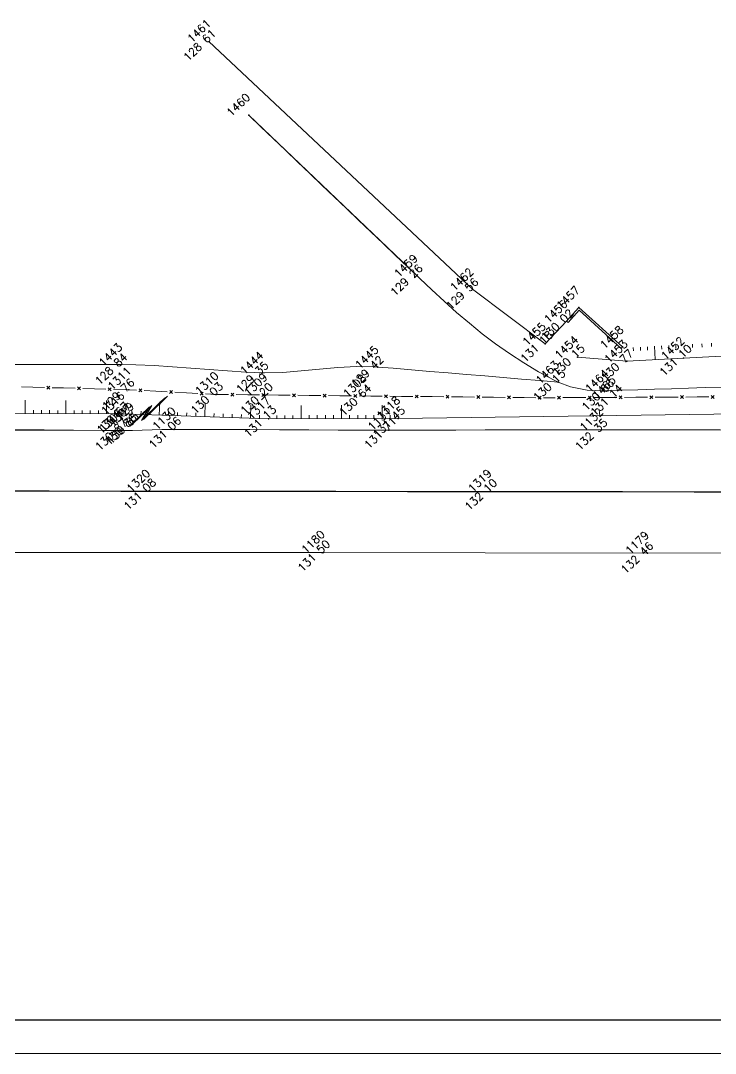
# Model space of a CAD drawing. Header units: millimetres. Extents: x -16 to 1007, y 828 to 1356.
# Drawn here: x 127.6 to 179.7, y 828 to 905.4 of the extents above; entities that cross this region are included whole.
import ezdxf
from ezdxf.enums import TextEntityAlignment as Align

# ---------------------------------------------------------------- set-up
doc = ezdxf.new("R2010")
doc.units = ezdxf.units.MM
doc.header["$LTSCALE"] = 4
doc.linetypes.add('CONTINUOUS1', pattern=[0, 0, 0])
doc.linetypes.add('DGN4', pattern=[16.364154, 8.182077, -4.091038, 0, -4.091038])
for name, color, linetype, lineweight in [('10', 7, 'CONTINUOUS1', 0), ('11', 7, 'CONTINUOUS1', 0), ('13', 7, 'CONTINUOUS1', 0), ('2', 7, 'CONTINUOUS1', 0), ('4', 7, 'CONTINUOUS1', 0), ('57', 7, 'CONTINUOUS1', 0), ('Level 17', 7, 'Continuous', 0), ('Level 22', 7, 'Continuous', 0)]:
    doc.layers.add(name, color=color, linetype=linetype, lineweight=lineweight)
for name, color, linetype, lineweight, true_color in [('51', 1, 'CONTINUOUS1', 0, 0xff0000), ('55', 5, 'CONTINUOUS1', 0, 0x0000ff), ('6', 2, 'CONTINUOUS1', 0, 0xffff00)]:
    doc.layers.add(name, color=color, linetype=linetype, lineweight=lineweight, true_color=true_color)
doc.styles.get("Standard").update_dxf_attribs({"font": 'txt_____.ttf'})

msp = doc.modelspace()

# ---------------------------------------------------------------- linework, layer by layer
at = {"layer": '10', "linetype": 'Continuous', "lineweight": 0}
for p, q in [((161.476, 885.298), (166.912, 881.204)), ((129.543, 877.816), (129.768, 878.03)), ((129.762, 877.81), (129.548, 878.036)), ((131.846, 877.755), (132.071, 877.969)), ((132.066, 877.75), (131.852, 877.975)), ((134.149, 877.694), (134.375, 877.908)), ((134.369, 877.689), (134.155, 877.914)), ((136.448, 877.612), (136.68, 877.82)), ((136.668, 877.601), (136.46, 877.832)), ((138.749, 877.488), (138.98, 877.696)), ((138.969, 877.476), (138.761, 877.708)), ((141.05, 877.364), (141.281, 877.572)), ((141.269, 877.352), (141.061, 877.584)), ((143.356, 877.287), (143.579, 877.505)), ((143.576, 877.285), (143.359, 877.507)), ((145.66, 877.262), (145.883, 877.48)), ((145.88, 877.26), (145.663, 877.482)), ((147.964, 877.239), (148.186, 877.456)), ((148.184, 877.237), (147.967, 877.459)), ((150.268, 877.216), (150.49, 877.433)), ((150.488, 877.213), (150.27, 877.436)), ((152.572, 877.193), (152.794, 877.41)), ((152.792, 877.19), (152.574, 877.413)), ((154.876, 877.17), (155.098, 877.387)), ((155.096, 877.167), (154.878, 877.39)), ((157.18, 877.147), (157.402, 877.364)), ((157.4, 877.144), (157.182, 877.367)), ((159.484, 877.124), (159.706, 877.341)), ((159.704, 877.121), (159.486, 877.344)), ((161.788, 877.101), (162.01, 877.318)), ((162.008, 877.098), (161.79, 877.32)), ((164.092, 877.078), (164.314, 877.295)), ((164.311, 877.075), (164.094, 877.297)), ((166.395, 877.054), (166.618, 877.272)), ((166.615, 877.052), (166.398, 877.274)), ((167.852, 877.276), (168.073, 877.057)), ((168.072, 877.277), (167.853, 877.056)), ((170.156, 877.288), (170.377, 877.069)), ((170.376, 877.289), (170.157, 877.068)), ((172.46, 877.3), (172.681, 877.081)), ((172.68, 877.301), (172.461, 877.08)), ((174.764, 877.312), (174.985, 877.093)), ((174.983, 877.313), (174.765, 877.092)), ((177.068, 877.324), (177.289, 877.105)), ((177.287, 877.325), (177.069, 877.104)), ((179.371, 877.336), (179.593, 877.117)), ((179.591, 877.337), (179.373, 877.116))]:
    msp.add_line(p, q, dxfattribs=at)
for points in [[(141.706, 903.871), (161.476, 885.298)], [(157.293, 886.322), (144.686, 898.361)], [(144.686, 898.361), (145.602, 897.486), (146.518, 896.611), (147.434, 895.737), (148.35, 894.862), (149.266, 893.988), (150.182, 893.113), (151.098, 892.238), (152.014, 891.364), (152.929, 890.489), (153.845, 889.615), (154.761, 888.74), (155.677, 887.865), (156.593, 886.991), (157.293, 886.322), (157.509, 886.116), (158.426, 885.251), (159.348, 884.4), (160.281, 883.567), (161.232, 882.755), (162.204, 881.967), (163.205, 881.205), (164.239, 880.473), (165.313, 879.774), (166.431, 879.11), (167.601, 878.484), (167.901, 878.334), (168.819, 877.977), (170.066, 877.735), (171.329, 877.684), (171.617, 877.69), (172.595, 877.721), (173.861, 877.76), (175.126, 877.799), (176.392, 877.839), (177.658, 877.878), (178.924, 877.918), (180.19, 877.957)], [(166.912, 881.204), (168.531, 882.894)], [(173.048, 879.903), (169.343, 880.215)], [(127.64, 877.977), (128.504, 877.954)], [(128.504, 877.954), (129.367, 877.931)], [(129.943, 877.916), (130.807, 877.893)], [(130.807, 877.893), (131.671, 877.87)], [(132.246, 877.855), (133.11, 877.832)], [(133.11, 877.832), (133.974, 877.809)], [(134.55, 877.794), (135.413, 877.771)], [(135.413, 877.771), (135.684, 877.764), (136.276, 877.732)], [(136.852, 877.701), (137.714, 877.654)], [(137.714, 877.654), (138.577, 877.608)], [(139.152, 877.577), (140.015, 877.53)], [(140.015, 877.53), (140.878, 877.484)], [(141.453, 877.453), (142.255, 877.409), (142.316, 877.409)], [(142.316, 877.409), (143.18, 877.399)], [(143.756, 877.393), (144.62, 877.383)], [(144.62, 877.383), (145.484, 877.374)], [(146.059, 877.368), (146.923, 877.359)], [(146.923, 877.359), (147.787, 877.35)], [(148.363, 877.345), (149.227, 877.336)], [(149.227, 877.336), (150.091, 877.327)], [(150.667, 877.322), (151.531, 877.313)], [(151.531, 877.313), (152.395, 877.304)], [(152.971, 877.299), (153.835, 877.29)], [(153.835, 877.29), (154.699, 877.281)], [(155.275, 877.276), (156.139, 877.267)], [(156.139, 877.267), (157.003, 877.258)], [(157.579, 877.253), (158.443, 877.244)], [(158.443, 877.244), (159.307, 877.235)], [(159.883, 877.23), (160.747, 877.221)], [(160.747, 877.221), (161.611, 877.212)], [(162.187, 877.207), (163.051, 877.198)], [(163.051, 877.198), (163.915, 877.189)], [(164.491, 877.184), (165.355, 877.175)], [(165.355, 877.175), (166.218, 877.166)], [(166.81, 877.161), (166.792, 877.16)], [(167.674, 877.165), (166.81, 877.161)], [(169.114, 877.173), (168.25, 877.168)], [(169.978, 877.177), (169.114, 877.173)], [(171.418, 877.185), (170.554, 877.18)], [(172.282, 877.189), (171.418, 877.185)], [(173.722, 877.197), (172.858, 877.192)], [(174.586, 877.201), (173.722, 877.197)], [(176.026, 877.209), (175.162, 877.204)], [(176.89, 877.213), (176.026, 877.209)], [(178.33, 877.221), (177.466, 877.216)], [(179.194, 877.225), (178.33, 877.221)], [(139.074, 874.79), (155.195, 874.733), (171.154, 874.754), (187.231, 874.737), (207.033, 874.655), (222.993, 874.638)]]:
    msp.add_lwpolyline(points, dxfattribs=at)
at = {"layer": '10', "linetype": 'Continuous', "lineweight": 13}
for points in [[(127.15, 874.755), (129.354, 874.743), (131.558, 874.721), (133.762, 874.703), (135.127, 874.698), (135.966, 874.709), (138.17, 874.778), (139.074, 874.79), (140.374, 874.789), (142.578, 874.783), (144.782, 874.773), (146.986, 874.761), (149.19, 874.749), (151.394, 874.739), (153.599, 874.733), (155.195, 874.733), (155.803, 874.733), (158.007, 874.736), (160.211, 874.74), (162.415, 874.744), (164.619, 874.748), (166.823, 874.751), (169.028, 874.753), (171.154, 874.754), (171.232, 874.754), (173.436, 874.754), (175.64, 874.753), (177.844, 874.751), (180.048, 874.749)], [(199.282, 865.558), (174.587, 865.506), (150.243, 865.543), (125.898, 865.546), (109.457, 865.494), (92.364, 865.526), (74.965, 865.583), (64.326, 865.704), (61.563, 865.211), (57.816, 862.762), (55.889, 862.118)]]:
    msp.add_lwpolyline(points, dxfattribs=at)
at = {"layer": '10', "linetype": 'DGN4', "lineweight": 30}
msp.add_lwpolyline([(124.353, 870.174), (129.726, 870.17), (135.1, 870.165), (137.19, 870.163), (140.474, 870.159), (145.847, 870.153), (151.221, 870.146), (156.595, 870.14), (161.969, 870.133), (162.765, 870.132), (167.342, 870.127), (172.716, 870.121), (178.09, 870.115), (183.463, 870.11)], dxfattribs=at)
at = {"layer": '11', "linetype": 'Continuous', "lineweight": 0}
for points in [[(135.817, 875.093), (137.256, 876.482), (136.638, 875.453), (138.077, 876.843), (138.436, 877.19)], [(135.976, 875.179), (137.415, 876.568), (136.797, 875.539), (138.235, 876.929), (138.595, 877.276)]]:
    msp.add_lwpolyline(points, dxfattribs=at)
for points in [[(135.949, 875.153, 1), (136.003, 875.205, 1), (135.949, 875.153, 1)], [(135.79, 875.067, 1), (135.844, 875.119, 1), (135.79, 875.067, 1)]]:
    msp.add_lwpolyline(points, format="xyb", dxfattribs=at)
at = {"layer": '13', "linetype": 'Continuous', "lineweight": 0}
for points in [[(141.688, 903.853, 1), (141.724, 903.888, 1), (141.688, 903.853, 1)], [(157.275, 886.305, 1), (157.311, 886.339, 1), (157.275, 886.305, 1)], [(161.458, 885.281, 1), (161.494, 885.315, 1), (161.458, 885.281, 1)], [(168.513, 882.877, 1), (168.549, 882.912, 1), (168.513, 882.877, 1)], [(166.894, 881.187, 1), (166.93, 881.221, 1), (166.894, 881.187, 1)], [(169.325, 880.198, 1), (169.361, 880.232, 1), (169.325, 880.198, 1)], [(173.03, 879.885, 1), (173.066, 879.92, 1), (173.03, 879.885, 1)], [(177.283, 880.12, 1), (177.319, 880.155, 1), (177.283, 880.12, 1)], [(135.129, 879.638, 1), (135.165, 879.672, 1), (135.129, 879.638, 1)], [(154.344, 879.448, 1), (154.38, 879.482, 1), (154.344, 879.448, 1)], [(145.714, 879.023, 1), (145.75, 879.058, 1), (145.714, 879.023, 1)], [(167.883, 878.317, 1), (167.919, 878.352, 1), (167.883, 878.317, 1)], [(135.666, 877.746, 1), (135.702, 877.781, 1), (135.666, 877.746, 1)], [(171.599, 877.673, 1), (171.635, 877.708, 1), (171.599, 877.673, 1)], [(142.237, 877.392, 1), (142.273, 877.427, 1), (142.237, 877.392, 1)], [(145.972, 877.351, 1), (146.008, 877.386, 1), (145.972, 877.351, 1)], [(153.4, 877.277, 1), (153.436, 877.312, 1), (153.4, 877.277, 1)], [(172.133, 877.171, 1), (172.169, 877.206, 1), (172.133, 877.171, 1)], [(135.222, 875.93, 1), (135.258, 875.965, 1), (135.222, 875.93, 1)], [(135.958, 875.161, 1), (135.994, 875.196, 1), (135.958, 875.161, 1)], [(146.161, 875.571, 1), (146.197, 875.605, 1), (146.161, 875.571, 1)], [(155.886, 875.588, 1), (155.922, 875.623, 1), (155.886, 875.588, 1)], [(135.109, 874.681, 1), (135.145, 874.716, 1), (135.109, 874.681, 1)], [(135.799, 875.075, 1), (135.835, 875.11, 1), (135.799, 875.075, 1)], [(139.056, 874.773, 1), (139.092, 874.807, 1), (139.056, 874.773, 1)], [(155.177, 874.715, 1), (155.213, 874.75, 1), (155.177, 874.715, 1)], [(171.136, 874.737, 1), (171.172, 874.771, 1), (171.136, 874.737, 1)], [(137.172, 870.146, 1), (137.208, 870.181, 1), (137.172, 870.146, 1)], [(162.747, 870.115, 1), (162.783, 870.15, 1), (162.747, 870.115, 1)], [(150.225, 865.525, 1), (150.261, 865.56, 1), (150.225, 865.525, 1)], [(174.569, 865.489, 1), (174.605, 865.523, 1), (174.569, 865.489, 1)]]:
    msp.add_lwpolyline(points, format="xyb", dxfattribs=at)
at = {"layer": '2', "linetype": 'Continuous', "lineweight": 0}
for points in [[(168.531, 882.894), (169.453, 883.933), (172.73, 880.968)], [(168.643, 882.795), (169.465, 883.72), (172.63, 880.857)], [(168.531, 882.894), (168.643, 882.795)], [(172.73, 880.968), (172.63, 880.857)]]:
    msp.add_lwpolyline(points, dxfattribs=at)
at = {"layer": '4', "linetype": 'Continuous', "lineweight": 0}
msp.add_line((187.528, 876.054), (155.904, 875.606), dxfattribs=at)
for points in [[(184.663, 882.399), (186.047, 880.483), (182.993, 880.43), (177.301, 880.137), (173.048, 879.903)], [(173.539, 880.681), (173.525, 880.931)], [(174.07, 880.71), (174.057, 880.96)], [(174.602, 880.74), (174.588, 880.989)], [(175.175, 880.02), (175.12, 881.019)], [(175.665, 880.798), (175.651, 881.048)], [(176.197, 880.827), (176.183, 881.077)], [(176.728, 880.857), (176.715, 881.106)], [(177.974, 880.923), (177.961, 881.173)], [(178.685, 880.96), (178.673, 881.209)], [(179.397, 880.996), (179.384, 881.246)], [(167.901, 878.334), (166.525, 878.449), (165.148, 878.564), (163.772, 878.679), (162.396, 878.794), (161.019, 878.909), (159.643, 879.024), (158.267, 879.139), (156.89, 879.254), (155.514, 879.369), (154.362, 879.465), (154.138, 879.482), (152.76, 879.509), (151.381, 879.437), (150.001, 879.31), (148.62, 879.172), (147.24, 879.066), (145.86, 879.038), (145.732, 879.041), (144.482, 879.089), (143.103, 879.171), (141.725, 879.271), (140.347, 879.379), (138.968, 879.483), (137.589, 879.572), (136.21, 879.633), (135.147, 879.655), (134.83, 879.657), (133.449, 879.662), (132.068, 879.661), (130.686, 879.657), (129.305, 879.654), (127.924, 879.656), (126.543, 879.665)], [(127.929, 875.974), (127.932, 876.974)], [(130.975, 875.963), (130.979, 876.963)], [(134.022, 875.952), (134.025, 876.952)], [(137.975, 875.858), (138.008, 876.857)], [(115.339, 876.055), (125.492, 875.983), (135.24, 875.948), (146.179, 875.588), (155.904, 875.606)], [(128.538, 875.972), (128.539, 876.222)], [(129.147, 875.97), (129.148, 876.22)], [(129.757, 875.968), (129.757, 876.218)], [(130.366, 875.966), (130.367, 876.216)], [(131.584, 875.961), (131.585, 876.211)], [(132.194, 875.959), (132.195, 876.209)], [(132.803, 875.957), (132.804, 876.207)], [(133.412, 875.954), (133.413, 876.204)], [(134.631, 875.95), (134.632, 876.2)], [(135.924, 875.925), (135.932, 876.175)], [(136.608, 875.903), (136.616, 876.153)], [(137.291, 875.88), (137.299, 876.13)], [(138.659, 875.835), (138.667, 876.085)], [(139.342, 875.813), (139.35, 876.063)], [(140.026, 875.79), (140.034, 876.04)], [(140.71, 875.768), (140.718, 876.018)], [(141.393, 875.745), (141.426, 876.745)], [(142.077, 875.723), (142.085, 875.973)], [(144.812, 875.633), (144.845, 876.632)], [(148.61, 875.592), (148.609, 876.592)], [(151.649, 875.598), (151.648, 876.598)], [(154.688, 875.603), (154.687, 876.603)], [(142.761, 875.7), (142.769, 875.95)], [(143.444, 875.678), (143.453, 875.928)], [(144.128, 875.655), (144.136, 875.905)], [(145.495, 875.61), (145.504, 875.86)], [(146.787, 875.589), (146.786, 875.839)], [(147.395, 875.59), (147.394, 875.84)], [(148.003, 875.591), (148.002, 875.841)], [(149.218, 875.593), (149.218, 875.843)], [(149.826, 875.595), (149.826, 875.845)], [(150.434, 875.596), (150.433, 875.846)], [(151.042, 875.597), (151.041, 875.847)], [(152.257, 875.599), (152.257, 875.849)], [(152.865, 875.6), (152.865, 875.85)], [(153.473, 875.601), (153.472, 875.851)], [(154.081, 875.602), (154.08, 875.852)], [(155.296, 875.605), (155.296, 875.855)]]:
    msp.add_lwpolyline(points, dxfattribs=at)
at = {"layer": '51', "linetype": 'Continuous', "lineweight": 0}
for points in [[(141.688, 903.853, 1), (141.724, 903.888, 1), (141.688, 903.853, 1)], [(144.668, 898.343, 1), (144.704, 898.378, 1), (144.668, 898.343, 1)], [(157.275, 886.305, 1), (157.311, 886.339, 1), (157.275, 886.305, 1)], [(161.458, 885.281, 1), (161.494, 885.315, 1), (161.458, 885.281, 1)], [(169.435, 883.915, 1), (169.471, 883.95, 1), (169.435, 883.915, 1)], [(168.513, 882.877, 1), (168.549, 882.912, 1), (168.513, 882.877, 1)], [(166.894, 881.187, 1), (166.93, 881.221, 1), (166.894, 881.187, 1)], [(172.712, 880.951, 1), (172.748, 880.985, 1), (172.712, 880.951, 1)], [(169.325, 880.198, 1), (169.361, 880.232, 1), (169.325, 880.198, 1)], [(173.03, 879.885, 1), (173.066, 879.92, 1), (173.03, 879.885, 1)], [(177.283, 880.12, 1), (177.319, 880.155, 1), (177.283, 880.12, 1)], [(135.129, 879.638, 1), (135.165, 879.672, 1), (135.129, 879.638, 1)], [(154.344, 879.448, 1), (154.38, 879.482, 1), (154.344, 879.448, 1)], [(145.714, 879.023, 1), (145.75, 879.058, 1), (145.714, 879.023, 1)], [(167.883, 878.317, 1), (167.919, 878.352, 1), (167.883, 878.317, 1)], [(171.599, 877.673, 1), (171.635, 877.708, 1), (171.599, 877.673, 1)], [(172.133, 877.171, 1), (172.169, 877.206, 1), (172.133, 877.171, 1)]]:
    msp.add_lwpolyline(points, format="xyb", dxfattribs=at)
at = {"layer": '55', "linetype": 'Continuous', "lineweight": 0}
for points in [[(135.958, 875.161, 1), (135.994, 875.196, 1), (135.958, 875.161, 1)], [(139.056, 874.773, 1), (139.092, 874.807, 1), (139.056, 874.773, 1)], [(155.177, 874.715, 1), (155.213, 874.75, 1), (155.177, 874.715, 1)], [(171.136, 874.737, 1), (171.172, 874.771, 1), (171.136, 874.737, 1)], [(150.225, 865.525, 1), (150.261, 865.56, 1), (150.225, 865.525, 1)], [(174.569, 865.489, 1), (174.605, 865.523, 1), (174.569, 865.489, 1)]]:
    msp.add_lwpolyline(points, format="xyb", dxfattribs=at)
at = {"layer": '57', "linetype": 'Continuous', "lineweight": 0}
for points in [[(135.666, 877.746, 1), (135.702, 877.781, 1), (135.666, 877.746, 1)], [(142.237, 877.392, 1), (142.273, 877.427, 1), (142.237, 877.392, 1)], [(145.972, 877.351, 1), (146.008, 877.386, 1), (145.972, 877.351, 1)], [(153.4, 877.277, 1), (153.436, 877.312, 1), (153.4, 877.277, 1)], [(135.222, 875.93, 1), (135.258, 875.965, 1), (135.222, 875.93, 1)], [(146.161, 875.571, 1), (146.197, 875.605, 1), (146.161, 875.571, 1)], [(155.886, 875.588, 1), (155.922, 875.623, 1), (155.886, 875.588, 1)], [(135.109, 874.681, 1), (135.145, 874.716, 1), (135.109, 874.681, 1)], [(135.799, 875.075, 1), (135.835, 875.11, 1), (135.799, 875.075, 1)], [(137.172, 870.146, 1), (137.208, 870.181, 1), (137.172, 870.146, 1)], [(162.747, 870.115, 1), (162.783, 870.15, 1), (162.747, 870.115, 1)]]:
    msp.add_lwpolyline(points, format="xyb", dxfattribs=at)
at = {"layer": '6', "linetype": 'Continuous', "lineweight": 0}
msp.add_lwpolyline([(115.162, 874.749), (135.127, 874.698)], dxfattribs=at)
at = {"layer": 'Level 17', "color": 7, "linetype": 'Continuous', "lineweight": 0}
msp.add_lwpolyline([(499.762, 827.992), (-16.204, 827.992)], dxfattribs=at)
at = {"layer": 'Level 22', "color": 7, "linetype": 'Continuous', "lineweight": 30}
msp.add_lwpolyline([(497.262, 830.492), (-6.073, 830.492)], dxfattribs=at)

# ---------------------------------------------------------------- texts
at = {"layer": '13', "linetype": 'Continuous', "lineweight": 0}
for s, p in [('128 61 ', (141.353, 903.53)), ('129 26 ', (156.868, 885.911)), ('129 56 ', (161.05, 884.887)), ('130 02 ', (168.178, 882.553)), ('131 18 ', (166.63, 880.932)), ('130 15 ', (169.026, 879.908)), ('130 77 ', (172.659, 879.527)), ('131 10 ', (177.056, 879.9)), ('128 84 ', (134.722, 879.244)), ('129 35 ', (145.307, 878.63)), ('129 42 ', (153.937, 879.054)), ('130 15 ', (167.584, 878.028)), ('129 76 ', (135.259, 877.353)), ('130 03 ', (141.902, 877.068)), ('130 66 ', (171.228, 877.314)), ('130 20 ', (145.637, 877.027)), ('130 64 ', (153.029, 876.918)), ('131 14 ', (171.869, 876.917)), ('130 67 ', (134.851, 875.572)), ('130 85 ', (135.587, 874.803)), ('131 13 ', (145.898, 875.316)), ('131 45 ', (155.551, 875.264)), ('130 87 ', (134.738, 874.323)), ('130 86 ', (135.428, 874.717)), ('131 06 ', (138.757, 874.483)), ('131 71 ', (154.914, 874.461)), ('132 35 ', (170.728, 874.343)), ('131 08 ', (136.872, 869.857)), ('132 10 ', (162.447, 869.826)), ('131 50 ', (149.926, 865.236)), ('132 46 ', (174.162, 865.095))]:
    msp.add_text(s, height=0.6, rotation=44, dxfattribs=at).set_placement(p, align=Align.CENTER)
at = {"layer": '51', "linetype": 'Continuous', "lineweight": 0}
for s, p in [('1461', (141.162, 904.458)), ('1460', (144.107, 898.913)), ('1459', (156.678, 886.84)), ('1462', (160.86, 885.815)), ('1457', (168.838, 884.45)), ('1456', (167.915, 883.412)), ('1455', (166.296, 881.722)), ('1458', (172.115, 881.485)), ('1454', (168.727, 880.732)), ('1453', (172.433, 880.42)), ('1452', (176.685, 880.655)), ('1443', (134.532, 880.172)), ('1445', (153.746, 879.982)), ('1444', (145.116, 879.558)), ('1463', (167.285, 878.852)), ('1464', (171.002, 878.208)), ('1465', (171.535, 877.706))]:
    msp.add_text(s, height=0.6, rotation=44, dxfattribs=at).set_placement(p, align=Align.CENTER)
at = {"layer": '55', "linetype": 'Continuous', "lineweight": 0}
for s, p in [('1129', (135.41, 875.744)), ('1130', (138.545, 875.39)), ('1131', (154.701, 875.368)), ('1132', (170.588, 875.32)), ('1180', (149.714, 866.143)), ('1179', (174.021, 866.072))]:
    msp.add_text(s, height=0.6, rotation=44, dxfattribs=at).set_placement(p, align=Align.CENTER)
at = {"layer": '57', "linetype": 'Continuous', "lineweight": 0}
for s, p in [('1311', (135.191, 878.399)), ('1310', (141.747, 878.031)), ('1309', (145.411, 877.921)), ('1308', (152.839, 877.846)), ('1316', (134.696, 876.535)), ('1317', (145.635, 876.175)), ('1318', (155.36, 876.193)), ('1306', (134.547, 875.251)), ('1307', (135.238, 875.645)), ('1320', (136.61, 870.715)), ('1319', (162.221, 870.719))]:
    msp.add_text(s, height=0.6, rotation=44, dxfattribs=at).set_placement(p, align=Align.CENTER)

doc.saveas('drawing.dxf')
